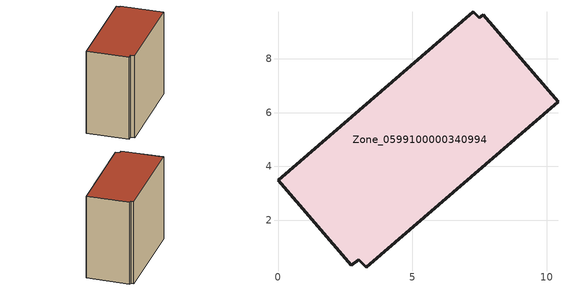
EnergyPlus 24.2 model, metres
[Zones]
Zone_0599100000340994
 floor ground (C_G): 3.29,0.24 3,0.54 2.73,0.32 0,3.48 7.27,9.76 7.49,9.52 7.62,9.63 10.41,6.4 z0
 wall outside (C_F): 0,3.48 2.73,0.32 3,0.54 3.29,0.24 10.41,6.4 7.62,9.63 7.49,9.52 7.27,9.76 0,3.48 z0:8.59
 roof outside (C_R): 3,0.54 3.29,0.24 10.41,6.4 7.62,9.63 7.49,9.52 7.27,9.76 0,3.48 2.73,0.32 z8.59
[BUILDING]
Pand.0599100000340994: North Axis=0; Terrain=City; Loads Convergence Tolerance Value=0.04; Temperature Convergence Tolerance Value=0.4; Solar Distribution=FullExterior; Maximum Number of Warmup Days=25; Minimum Number of Warmup Days=1
[Site:Location]
Rotterdam.The.Hague.AP_ZH_NLD Design_Conditions: Latitude=51.96; Longitude=4.45; Time Zone=1; Elevation=-4.5
[SITE:GROUNDTEMPERATURE:BUILDINGSURFACE]
18, 18, 18, 18, 18, 18, 18, 18, 18, 18, 18, 18
[MATERIAL] Thermal Absorptance=0.9; Solar Absorptance=0.7; Visible Absorptance=0.7
Name | Roughness | Thickness | Conductivity | Density | Specific Heat
G.TI.1992-2005 | MediumSmooth | 0.15 | 0.06 | 540 | 1210
F.TI.1992-2005 | Rough | 0.3 | 0.12 | 1920 | 840
R.TI.1992-2005 | MediumRough | 0.2 | 0.08 | 1500 | 1000
[CONSTRUCTION]
C_G: G.TI.1992-2005
C_F: F.TI.1992-2005
C_R: R.TI.1992-2005
[ZONE]
Zone_0599100000340994: Type=1; Multiplier=1; Ceiling Height=Autocalculate; Volume=Autocalculate; Floor Area=autocalculate; Part of Total Floor Area=Yes
[ZONEINFILTRATION:DESIGNFLOWRATE]
Infil_Zone_0599100000340994: Zone or ZoneList or Space or SpaceList=Zone_0599100000340994; Schedule=AlwaysOn; Design Flow Rate Calculation Method=Flow/Area; Flow Rate per Floor Area=0.0015; Constant Term Coefficient=1; Temperature Term Coefficient=0; Velocity Term Coefficient=0; Velocity Squared Term Coefficient=0
[HVACTEMPLATE:ZONE:IDEALLOADSAIRSYSTEM]
Zone_0599100000340994: Maximum Heating Supply Air Temperature=50; Minimum Cooling Supply Air Temperature=13; Maximum Heating Supply Air Humidity Ratio=0.0156; Minimum Cooling Supply Air Humidity Ratio=0.0077; Heating Limit=NoLimit; Cooling Limit=NoLimit; Dehumidification Control Type=ConstantSensibleHeatRatio; Cooling Sensible Heat Ratio=0.7; Dehumidification Setpoint=60; Humidification Control Type=None; Humidification Setpoint=30; Outdoor Air Method=None; Outdoor Air Flow Rate per Person=0.00944; Outdoor Air Flow Rate per Zone Floor Area=0; Outdoor Air Flow Rate per Zone=0; Demand Controlled Ventilation Type=None; Outdoor Air Economizer Type=NoEconomizer; Heat Recovery Type=None; Sensible Heat Recovery Effectiveness=0.7; Latent Heat Recovery Effectiveness=0.65
[ZONECONTROL:THERMOSTAT]
ThermostatControl_Zone_0599100000340994: Zone or ZoneList=Zone_0599100000340994; Control Type Schedule=DualSetpointControlType; Control 1=Thermostat_Zone_0599100000340994; Temperature Difference Between Cutout And Setpoint=0
[THERMOSTATSETPOINT:DUALSETPOINT]
Thermostat_Zone_0599100000340994: Heating Setpoint Temperature Schedule=HeatingSetpoint_Zone_0599100000340994; Cooling Setpoint Temperature Schedule=CoolingSetpoint_Zone_0599100000340994
[SCHEDULE:COMPACT]
HeatingSetpoint_Zone_0599100000340994: Through: 12/31, For: AllDays, Until: 24:00, 21
CoolingSetpoint_Zone_0599100000340994: Through: 12/31, For: AllDays, Until: 24:00, 24
DualSetpointControlType: Through: 12/31, For: AllDays, Until: 24:00, 4
AlwaysOn: Through: 12/31, For: AllDays, Until: 24:00, 1
